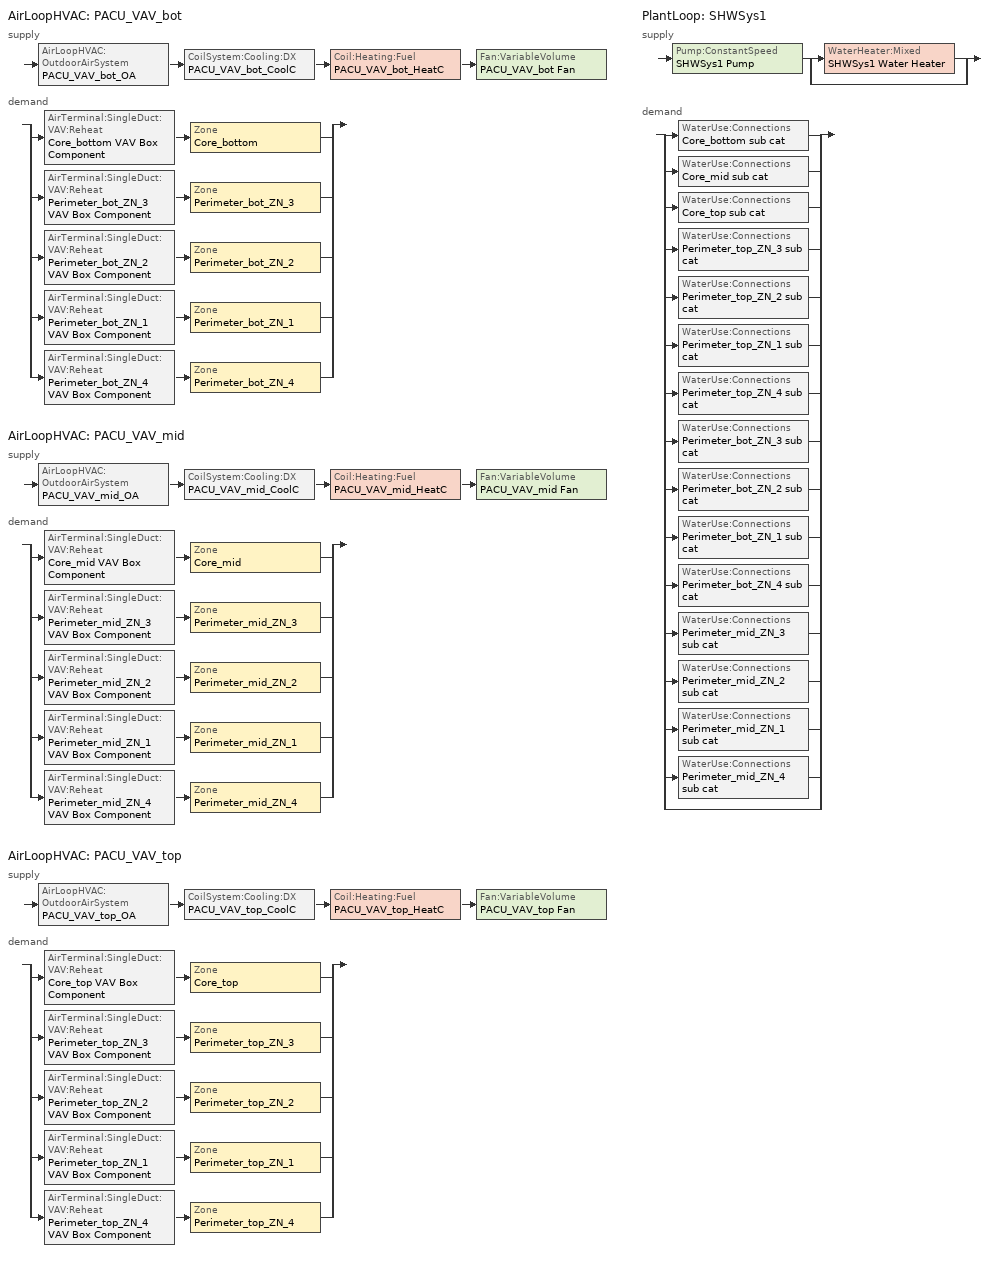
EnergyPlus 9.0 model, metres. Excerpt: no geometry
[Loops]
AirLoopHVAC 'PACU_VAV_bot'
 supply: AirLoopHVAC:OutdoorAirSystem 'PACU_VAV_bot_OA' > CoilSystem:Cooling:DX 'PACU_VAV_bot_CoolC' > Coil:Heating:Fuel 'PACU_VAV_bot_HeatC' > Fan:VariableVolume 'PACU_VAV_bot Fan'
 demand: split
  | AirTerminal:SingleDuct:VAV:Reheat 'Core_bottom VAV Box Component' > Zone 'Core_bottom'
  | AirTerminal:SingleDuct:VAV:Reheat 'Perimeter_bot_ZN_3 VAV Box Component' > Zone 'Perimeter_bot_ZN_3'
  | AirTerminal:SingleDuct:VAV:Reheat 'Perimeter_bot_ZN_2 VAV Box Component' > Zone 'Perimeter_bot_ZN_2'
  | AirTerminal:SingleDuct:VAV:Reheat 'Perimeter_bot_ZN_1 VAV Box Component' > Zone 'Perimeter_bot_ZN_1'
  | AirTerminal:SingleDuct:VAV:Reheat 'Perimeter_bot_ZN_4 VAV Box Component' > Zone 'Perimeter_bot_ZN_4'
AirLoopHVAC 'PACU_VAV_mid'
 supply: AirLoopHVAC:OutdoorAirSystem 'PACU_VAV_mid_OA' > CoilSystem:Cooling:DX 'PACU_VAV_mid_CoolC' > Coil:Heating:Fuel 'PACU_VAV_mid_HeatC' > Fan:VariableVolume 'PACU_VAV_mid Fan'
 demand: split
  | AirTerminal:SingleDuct:VAV:Reheat 'Core_mid VAV Box Component' > Zone 'Core_mid'
  | AirTerminal:SingleDuct:VAV:Reheat 'Perimeter_mid_ZN_3 VAV Box Component' > Zone 'Perimeter_mid_ZN_3'
  | AirTerminal:SingleDuct:VAV:Reheat 'Perimeter_mid_ZN_2 VAV Box Component' > Zone 'Perimeter_mid_ZN_2'
  | AirTerminal:SingleDuct:VAV:Reheat 'Perimeter_mid_ZN_1 VAV Box Component' > Zone 'Perimeter_mid_ZN_1'
  | AirTerminal:SingleDuct:VAV:Reheat 'Perimeter_mid_ZN_4 VAV Box Component' > Zone 'Perimeter_mid_ZN_4'
AirLoopHVAC 'PACU_VAV_top'
 supply: AirLoopHVAC:OutdoorAirSystem 'PACU_VAV_top_OA' > CoilSystem:Cooling:DX 'PACU_VAV_top_CoolC' > Coil:Heating:Fuel 'PACU_VAV_top_HeatC' > Fan:VariableVolume 'PACU_VAV_top Fan'
 demand: split
  | AirTerminal:SingleDuct:VAV:Reheat 'Core_top VAV Box Component' > Zone 'Core_top'
  | AirTerminal:SingleDuct:VAV:Reheat 'Perimeter_top_ZN_3 VAV Box Component' > Zone 'Perimeter_top_ZN_3'
  | AirTerminal:SingleDuct:VAV:Reheat 'Perimeter_top_ZN_2 VAV Box Component' > Zone 'Perimeter_top_ZN_2'
  | AirTerminal:SingleDuct:VAV:Reheat 'Perimeter_top_ZN_1 VAV Box Component' > Zone 'Perimeter_top_ZN_1'
  | AirTerminal:SingleDuct:VAV:Reheat 'Perimeter_top_ZN_4 VAV Box Component' > Zone 'Perimeter_top_ZN_4'
PlantLoop 'SHWSys1'
 supply: Pump:ConstantSpeed 'SHWSys1 Pump' > split
  | WaterHeater:Mixed 'SHWSys1 Water Heater'
  | bypass
 demand: split
  | WaterUse:Connections 'Core_bottom sub cat'
  | WaterUse:Connections 'Core_mid sub cat'
  | WaterUse:Connections 'Core_top sub cat'
  | WaterUse:Connections 'Perimeter_top_ZN_3 sub cat'
  | WaterUse:Connections 'Perimeter_top_ZN_2 sub cat'
  | WaterUse:Connections 'Perimeter_top_ZN_1 sub cat'
  | WaterUse:Connections 'Perimeter_top_ZN_4 sub cat'
  | WaterUse:Connections 'Perimeter_bot_ZN_3 sub cat'
  | WaterUse:Connections 'Perimeter_bot_ZN_2 sub cat'
  | WaterUse:Connections 'Perimeter_bot_ZN_1 sub cat'
  | WaterUse:Connections 'Perimeter_bot_ZN_4 sub cat'
  | WaterUse:Connections 'Perimeter_mid_ZN_3 sub cat'
  | WaterUse:Connections 'Perimeter_mid_ZN_2 sub cat'
  | WaterUse:Connections 'Perimeter_mid_ZN_1 sub cat'
  | WaterUse:Connections 'Perimeter_mid_ZN_4 sub cat'
  | bypass
[DesignSpecification:OutdoorAir] Outdoor Air Flow per Zone Floor Area=0.000431773
Name | Outdoor Air Method | Outdoor Air Flow per Zone | Outdoor Air Schedule | Outdoor Air Flow per Person
SZ DSOA Core_bottom; SZ DSOA Core_mid; SZ DSOA Core_top; SZ DSOA Perimeter_top_ZN_3; SZ DSOA Perimeter_top_ZN_2; SZ DSOA Perimeter_top_ZN_1; SZ DSOA Perimeter_top_ZN_4; SZ DSOA Perimeter_bot_ZN_3; SZ DSOA Perimeter_bot_ZN_2; SZ DSOA Perimeter_bot_ZN_1; SZ DSOA Perimeter_bot_ZN_4; SZ DSOA Perimeter_mid_ZN_3; SZ DSOA Perimeter_mid_ZN_1; SZ DSOA Perimeter_mid_ZN_4 | Flow/Area | 0
SZ DSOA Perimeter_mid_ZN_2 | Flow/Area | 0 | PERIMETER_MID_ZN_2_OA_Mult
CM DSOA Core_bottom; CM DSOA Perimeter_bot_ZN_1; CM DSOA Perimeter_bot_ZN_2; CM DSOA Perimeter_bot_ZN_3; CM DSOA Perimeter_bot_ZN_4; CM DSOA Core_top; CM DSOA Perimeter_top_ZN_1; CM DSOA Perimeter_top_ZN_2; CM DSOA Perimeter_top_ZN_3; CM DSOA Perimeter_top_ZN_4; CM DSOA Core_mid; CM DSOA Perimeter_mid_ZN_1; CM DSOA Perimeter_mid_ZN_3; CM DSOA Perimeter_mid_ZN_4 | Sum |  |  | 1e-08
CM DSOA Perimeter_mid_ZN_2 | Sum | 0 | PERIMETER_MID_ZN_2_OA_Mult | 1e-08
[DesignSpecification:ZoneAirDistribution] Zone Air Distribution Effectiveness in Cooling Mode=1; Zone Air Distribution Effectiveness in Heating Mode=1
Name | Minimum Zone Ventilation Efficiency
VAV_Zone_AirDistribution | 0.6
CM DSZAD Core_bottom; CM DSZAD Perimeter_bot_ZN_1; CM DSZAD Perimeter_bot_ZN_2; CM DSZAD Perimeter_bot_ZN_3; CM DSZAD Perimeter_bot_ZN_4; CM DSZAD Core_top; CM DSZAD Perimeter_top_ZN_1; CM DSZAD Perimeter_top_ZN_2; CM DSZAD Perimeter_top_ZN_3; CM DSZAD Perimeter_top_ZN_4; CM DSZAD Core_mid; CM DSZAD Perimeter_mid_ZN_1; CM DSZAD Perimeter_mid_ZN_2; CM DSZAD Perimeter_mid_ZN_3; CM DSZAD Perimeter_mid_ZN_4
[Sizing:Zone] Zone Cooling Design Supply Air Temperature Input Method=SupplyAirTemperature; Zone Cooling Design Supply Air Temperature=12.8; Zone Heating Design Supply Air Temperature Input Method=SupplyAirTemperature; Zone Heating Design Supply Air Temperature=40; Zone Cooling Design Supply Air Humidity Ratio=0.0085; Zone Heating Design Supply Air Humidity Ratio=0.008; Cooling Design Air Flow Method=DesignDay; Cooling Design Air Flow Rate=0; Cooling Minimum Air Flow=0; Cooling Minimum Air Flow Fraction=0; Heating Design Air Flow Method=DesignDay; Heating Design Air Flow Rate=0; Design Specification Zone Air Distribution Object=VAV_Zone_AirDistribution
Name | Design Specification Outdoor Air Object
Core_bottom | SZ DSOA Core_bottom
Core_mid | SZ DSOA Core_mid
Core_top | SZ DSOA Core_top
Perimeter_top_ZN_3 | SZ DSOA Perimeter_top_ZN_3
Perimeter_top_ZN_2 | SZ DSOA Perimeter_top_ZN_2
Perimeter_top_ZN_1 | SZ DSOA Perimeter_top_ZN_1
Perimeter_top_ZN_4 | SZ DSOA Perimeter_top_ZN_4
Perimeter_bot_ZN_3 | SZ DSOA Perimeter_bot_ZN_3
Perimeter_bot_ZN_2 | SZ DSOA Perimeter_bot_ZN_2
Perimeter_bot_ZN_1 | SZ DSOA Perimeter_bot_ZN_1
Perimeter_bot_ZN_4 | SZ DSOA Perimeter_bot_ZN_4
Perimeter_mid_ZN_3 | SZ DSOA Perimeter_mid_ZN_3
Perimeter_mid_ZN_2 | SZ DSOA Perimeter_mid_ZN_2
Perimeter_mid_ZN_1 | SZ DSOA Perimeter_mid_ZN_1
Perimeter_mid_ZN_4 | SZ DSOA Perimeter_mid_ZN_4
[Sizing:System] Type of Load to Size On=Sensible; Design Outdoor Air Flow Rate=0.9561; Central Heating Maximum System Air Flow Ratio=0.3; Preheat Design Temperature=7; Preheat Design Humidity Ratio=0.008; Precool Design Temperature=12.8; Precool Design Humidity Ratio=0.008; Central Cooling Design Supply Air Temperature=12.8; Central Heating Design Supply Air Temperature=12.8; Type of Zone Sum to Use=Coincident; 100 Outdoor Air in Cooling=No; 100 Outdoor Air in Heating=No; Central Cooling Design Supply Air Humidity Ratio=0.0085; Central Heating Design Supply Air Humidity Ratio=0.008; Cooling Supply Air Flow Rate Method=DesignDay; Cooling Supply Air Flow Rate=0; Heating Supply Air Flow Rate Method=DesignDay; Heating Supply Air Flow Rate=0; System Outdoor Air Method=ZoneSum
PACU_VAV_bot; PACU_VAV_mid; PACU_VAV_top
[Sizing:Plant]
SHWSys1: Loop Type=Heating; Design Loop Exit Temperature=60; Loop Design Temperature Difference=5
[ZoneControl:Thermostat] Control Type Schedule=Dual Zone Control Type Sched
Name | Zone or ZoneList | Control 1
Core_bottom Thermostat | Core_bottom | Core_bottom DualSPSched
Core_mid Thermostat | Core_mid | Core_mid DualSPSched
Core_top Thermostat | Core_top | Core_top DualSPSched
Perimeter_top_ZN_3 Thermostat | Perimeter_top_ZN_3 | Perimeter_top_ZN_3 DualSPSched
Perimeter_top_ZN_2 Thermostat | Perimeter_top_ZN_2 | Perimeter_top_ZN_2 DualSPSched
Perimeter_top_ZN_1 Thermostat | Perimeter_top_ZN_1 | Perimeter_top_ZN_1 DualSPSched
Perimeter_top_ZN_4 Thermostat | Perimeter_top_ZN_4 | Perimeter_top_ZN_4 DualSPSched
Perimeter_bot_ZN_3 Thermostat | Perimeter_bot_ZN_3 | Perimeter_bot_ZN_3 DualSPSched
Perimeter_bot_ZN_2 Thermostat | Perimeter_bot_ZN_2 | Perimeter_bot_ZN_2 DualSPSched
Perimeter_bot_ZN_1 Thermostat | Perimeter_bot_ZN_1 | Perimeter_bot_ZN_1 DualSPSched
Perimeter_bot_ZN_4 Thermostat | Perimeter_bot_ZN_4 | Perimeter_bot_ZN_4 DualSPSched
Perimeter_mid_ZN_3 Thermostat | Perimeter_mid_ZN_3 | Perimeter_mid_ZN_3 DualSPSched
Perimeter_mid_ZN_2 Thermostat | Perimeter_mid_ZN_2 | Perimeter_mid_ZN_2 DualSPSched
Perimeter_mid_ZN_1 Thermostat | Perimeter_mid_ZN_1 | Perimeter_mid_ZN_1 DualSPSched
Perimeter_mid_ZN_4 Thermostat | Perimeter_mid_ZN_4 | Perimeter_mid_ZN_4 DualSPSched
[ThermostatSetpoint:DualSetpoint]
Name | Heating Setpoint Temperature Schedule | Cooling Setpoint Temperature Schedule
Core_bottom DualSPSched; Core_mid DualSPSched; Core_top DualSPSched; Perimeter_top_ZN_3 DualSPSched; Perimeter_top_ZN_2 DualSPSched; Perimeter_top_ZN_1 DualSPSched; Perimeter_top_ZN_4 DualSPSched; Perimeter_bot_ZN_3 DualSPSched; Perimeter_bot_ZN_2 DualSPSched; Perimeter_bot_ZN_1 DualSPSched; Perimeter_bot_ZN_4 DualSPSched; Perimeter_mid_ZN_3 DualSPSched; Perimeter_mid_ZN_1 DualSPSched; Perimeter_mid_ZN_4 DualSPSched | HTGSETP_SCH_YES_OPTIMUM | CLGSETP_SCH_YES_OPTIMUM
Perimeter_mid_ZN_2 DualSPSched | HTGSETP_SCH_YES_OPTIMUM_w_SB | CLGSETP_SCH_YES_OPTIMUM_w_SB
[AirTerminal:SingleDuct:VAV:Reheat] Availability Schedule=ALWAYS_ON; Maximum Air Flow Rate=AUTOSIZE; Maximum Hot Water or Steam Flow Rate=AUTOSIZE; Minimum Hot Water or Steam Flow Rate=0; Convergence Tolerance=0.001; Damper Heating Action=Normal; Maximum Flow Fraction During Reheat=0.5; Maximum Reheat Air Temperature=40
Name | Zone Minimum Air Flow Input Method | Constant Minimum Air Flow Fraction | Reheat Coil | Minimum Air Flow Fraction Schedule
Core_bottom VAV Box Component | Constant | 0.165 | Core_bottom VAV Box Reheat Coil
Core_mid VAV Box Component | Constant | 0.285 | Core_mid VAV Box Reheat Coil
Core_top VAV Box Component | Constant | 0.27 | Core_top VAV Box Reheat Coil
Perimeter_top_ZN_3 VAV Box Component | Constant | 0.184 | Perimeter_top_ZN_3 VAV Box Reheat Coil
Perimeter_top_ZN_2 VAV Box Component | Constant | 0.127 | Perimeter_top_ZN_2 VAV Box Reheat Coil
Perimeter_top_ZN_1 VAV Box Component | Constant | 0.177 | Perimeter_top_ZN_1 VAV Box Reheat Coil
Perimeter_top_ZN_4 VAV Box Component | Constant | 0.113 | Perimeter_top_ZN_4 VAV Box Reheat Coil
Perimeter_bot_ZN_3 VAV Box Component | Constant | 0.212 | Perimeter_bot_ZN_3 VAV Box Reheat Coil
Perimeter_bot_ZN_2 VAV Box Component | Constant | 0.139 | Perimeter_bot_ZN_2 VAV Box Reheat Coil
Perimeter_bot_ZN_1 VAV Box Component | Constant | 0.201 | Perimeter_bot_ZN_1 VAV Box Reheat Coil
Perimeter_bot_ZN_4 VAV Box Component | Constant | 0.132 | Perimeter_bot_ZN_4 VAV Box Reheat Coil
Perimeter_mid_ZN_3 VAV Box Component | Constant | 0.211 | Perimeter_mid_ZN_3 VAV Box Reheat Coil
Perimeter_mid_ZN_2 VAV Box Component | Scheduled |  | Perimeter_mid_ZN_2 VAV Box Reheat Coil | PERIMETER_MID_ZN_2_MDP_Sch
Perimeter_mid_ZN_1 VAV Box Component | Constant | 0.199 | Perimeter_mid_ZN_1 VAV Box Reheat Coil
Perimeter_mid_ZN_4 VAV Box Component | Constant | 0.122 | Perimeter_mid_ZN_4 VAV Box Reheat Coil
[Zone equipment]
Core_bottom: Core_bottom VAV Box Component
Core_mid: Core_mid VAV Box Component
Core_top: Core_top VAV Box Component
Perimeter_top_ZN_3: Perimeter_top_ZN_3 VAV Box Component
Perimeter_top_ZN_2: Perimeter_top_ZN_2 VAV Box Component
Perimeter_top_ZN_1: Perimeter_top_ZN_1 VAV Box Component
Perimeter_top_ZN_4: Perimeter_top_ZN_4 VAV Box Component
Perimeter_bot_ZN_3: Perimeter_bot_ZN_3 VAV Box Component
Perimeter_bot_ZN_2: Perimeter_bot_ZN_2 VAV Box Component
Perimeter_bot_ZN_1: Perimeter_bot_ZN_1 VAV Box Component
Perimeter_bot_ZN_4: Perimeter_bot_ZN_4 VAV Box Component
Perimeter_mid_ZN_3: Perimeter_mid_ZN_3 VAV Box Component
Perimeter_mid_ZN_2: Perimeter_mid_ZN_2 VAV Box Component
Perimeter_mid_ZN_1: Perimeter_mid_ZN_1 VAV Box Component
Perimeter_mid_ZN_4: Perimeter_mid_ZN_4 VAV Box Component
[Fan:VariableVolume] Availability Schedule=HVACOperationSchd; Pressure Rise=1314.72; Maximum Flow Rate=AUTOSIZE; Fan Power Minimum Flow Rate Input Method=Fraction; Fan Power Minimum Flow Fraction=0.25; Motor In Airstream Fraction=1; Fan Power Coefficient 1=0.0408; Fan Power Coefficient 2=0.088; Fan Power Coefficient 3=-0.0729; Fan Power Coefficient 4=0.9437; Fan Power Coefficient 5=0
Name | Fan Total Efficiency | Motor Efficiency
PACU_VAV_bot Fan | 0.6045 | 0.93
PACU_VAV_mid Fan; PACU_VAV_top Fan | 0.6006 | 0.924
[Coil:Cooling:DX:TwoSpeed] Availability Schedule=ALWAYS_ON; High Speed Gross Rated Total Cooling Capacity=AUTOSIZE; High Speed Rated Sensible Heat Ratio=AUTOSIZE; High Speed Gross Rated Cooling COP=3.39929; High Speed Rated Air Flow Rate=AUTOSIZE; Total Cooling Capacity Function of Temperature Curve=FURNACE_PACU_VAV_CoolCCarrier48TM014_12tons_CapFT; Total Cooling Capacity Function of Flow Fraction Curve=FURNACE_PACU_VAV_CoolCCarrier48TM014_12tons_FFF; Energy Input Ratio Function of Temperature Curve=FURNACE_PACU_VAV_CoolCCarrier48TM014_12tons_EIRFT; Energy Input Ratio Function of Flow Fraction Curve=FURNACE_PACU_VAV_CoolCCarrier48TM014_12tons_EIRFFF; Part Load Fraction Correlation Curve=FURNACE_PACU_VAV_CoolCIEA_HVAC_BESTEST_9ton-PLR; Low Speed Gross Rated Total Cooling Capacity=AUTOSIZE; Low Speed Gross Rated Sensible Heat Ratio=AUTOSIZE; Low Speed Gross Rated Cooling COP=3.39929; Low Speed Rated Air Flow Rate=AUTOSIZE; Low Speed Total Cooling Capacity Function of Temperature Curve=FURNACE_PACU_VAV_CoolCCarrier48TM014_12tons_CapFT; Low Speed Energy Input Ratio Function of Temperature Curve=FURNACE_PACU_VAV_CoolCCarrier48TM014_12tons_EIRFT
PACU_VAV_bot_CoolC DXCoil; PACU_VAV_mid_CoolC DXCoil; PACU_VAV_top_CoolC DXCoil
[Coil:Heating:Electric] Availability Schedule=ALWAYS_ON; Efficiency=1; Nominal Capacity=AUTOSIZE
Core_bottom VAV Box Reheat Coil; Core_mid VAV Box Reheat Coil; Core_top VAV Box Reheat Coil; Perimeter_top_ZN_3 VAV Box Reheat Coil; Perimeter_top_ZN_2 VAV Box Reheat Coil; Perimeter_top_ZN_1 VAV Box Reheat Coil; Perimeter_top_ZN_4 VAV Box Reheat Coil; Perimeter_bot_ZN_3 VAV Box Reheat Coil; Perimeter_bot_ZN_2 VAV Box Reheat Coil; Perimeter_bot_ZN_1 VAV Box Reheat Coil; Perimeter_bot_ZN_4 VAV Box Reheat Coil; Perimeter_mid_ZN_3 VAV Box Reheat Coil; Perimeter_mid_ZN_2 VAV Box Reheat Coil; Perimeter_mid_ZN_1 VAV Box Reheat Coil; Perimeter_mid_ZN_4 VAV Box Reheat Coil
[Coil:Heating:Fuel] Availability Schedule=ALWAYS_ON; Fuel Type=NaturalGas; Burner Efficiency=0.81; Nominal Capacity=AUTOSIZE
PACU_VAV_bot_HeatC; PACU_VAV_mid_HeatC; PACU_VAV_top_HeatC
[CoilSystem:Cooling:DX] Availability Schedule=ALWAYS_ON
Name | Cooling Coil
PACU_VAV_bot_CoolC | PACU_VAV_bot_CoolC DXCoil
PACU_VAV_mid_CoolC | PACU_VAV_mid_CoolC DXCoil
PACU_VAV_top_CoolC | PACU_VAV_top_CoolC DXCoil
[Controller:OutdoorAir] Minimum Outdoor Air Flow Rate=0; Maximum Outdoor Air Flow Rate=AUTOSIZE; Economizer Control Type=DifferentialDryBulb; Economizer Control Action Type=ModulateFlow; Lockout Type=LockoutWithHeating; Minimum Limit Type=FixedMinimum; Minimum Outdoor Air Schedule=MinOA_MotorizedDamper_Sched
Name | Maximum Fraction of Outdoor Air Schedule | Mechanical Ventilation Controller
PACU_VAV_bot_OA_Controller | VAV_BOT Max OA Fraction | PACU_VAV_BOT_DCV
PACU_VAV_mid_OA_Controller | VAV_MID Max OA Fraction | PACU_VAV_MID_DCV
PACU_VAV_top_OA_Controller | VAV_TOP Max OA Fraction | PACU_VAV_TOP_DCV
[Controller:MechanicalVentilation] Availability Schedule=MinOA_Sched; Demand Controlled Ventilation=Yes; System Outdoor Air Method=VentilationRateProcedure
Name | Zone 1 | Design Specification Outdoor Air Object Name 1 | Design Specification Zone Air Distribution Object Name 1 | Zone 2 | Design Specification Outdoor Air Object Name 2 | Design Specification Zone Air Distribution Object Name 2 | Zone 3 | Design Specification Outdoor Air Object Name 3 | Design Specification Zone Air Distribution Object Name 3 | Zone 4 | Design Specification Outdoor Air Object Name 4 | Design Specification Zone Air Distribution Object Name 4 | Zone 5 | Design Specification Outdoor Air Object Name 5 | Design Specification Zone Air Distribution Object Name 5
PACU_VAV_BOT_DCV | Core_bottom | CM DSOA Core_bottom | CM DSZAD Core_bottom | Perimeter_bot_ZN_1 | CM DSOA Perimeter_bot_ZN_1 | CM DSZAD Perimeter_bot_ZN_1 | Perimeter_bot_ZN_2 | CM DSOA Perimeter_bot_ZN_2 | CM DSZAD Perimeter_bot_ZN_2 | Perimeter_bot_ZN_3 | CM DSOA Perimeter_bot_ZN_3 | CM DSZAD Perimeter_bot_ZN_3 | Perimeter_bot_ZN_4 | CM DSOA Perimeter_bot_ZN_4 | CM DSZAD Perimeter_bot_ZN_4
PACU_VAV_TOP_DCV | Core_top | CM DSOA Core_top | CM DSZAD Core_top | Perimeter_top_ZN_1 | CM DSOA Perimeter_top_ZN_1 | CM DSZAD Perimeter_top_ZN_1 | Perimeter_top_ZN_2 | CM DSOA Perimeter_top_ZN_2 | CM DSZAD Perimeter_top_ZN_2 | Perimeter_top_ZN_3 | CM DSOA Perimeter_top_ZN_3 | CM DSZAD Perimeter_top_ZN_3 | Perimeter_top_ZN_4 | CM DSOA Perimeter_top_ZN_4 | CM DSZAD Perimeter_top_ZN_4
PACU_VAV_MID_DCV | Core_mid | CM DSOA Core_mid | CM DSZAD Core_mid | Perimeter_mid_ZN_1 | CM DSOA Perimeter_mid_ZN_1 | CM DSZAD Perimeter_mid_ZN_1 | Perimeter_mid_ZN_2 | CM DSOA Perimeter_mid_ZN_2 | CM DSZAD Perimeter_mid_ZN_2 | Perimeter_mid_ZN_3 | CM DSOA Perimeter_mid_ZN_3 | CM DSZAD Perimeter_mid_ZN_3 | Perimeter_mid_ZN_4 | CM DSOA Perimeter_mid_ZN_4 | CM DSZAD Perimeter_mid_ZN_4
[AirLoopHVAC] Design Supply Air Flow Rate=AUTOSIZE
PACU_VAV_bot; PACU_VAV_mid; PACU_VAV_top
[Pump:ConstantSpeed]
SHWSys1 Pump: Design Flow Rate=autosize; Design Pump Head=29891; Design Power Consumption=AUTOSIZE; Motor Efficiency=0.3; Fraction of Motor Inefficiencies to Fluid Stream=0; Pump Control Type=Intermittent
[WaterHeater:Mixed]
SHWSys1 Water Heater: Tank Volume=0.378541; Setpoint Temperature Schedule=SHWSys1 Water Heater Setpoint Temperature Schedule; Deadband Temperature Difference=2; Maximum Temperature Limit=82.2222; Heater Control Type=Cycle; Heater Maximum Capacity=29307.11; Heater Fuel Type=NATURALGAS; Heater Thermal Efficiency=0.80804; Off Cycle Parasitic Fuel Consumption Rate=1886.44; Off Cycle Parasitic Fuel Type=NATURALGAS; Off Cycle Parasitic Heat Fraction to Tank=0.8; On Cycle Parasitic Fuel Consumption Rate=1886.44; On Cycle Parasitic Fuel Type=NATURALGAS; Ambient Temperature Indicator=zone; Ambient Temperature Zone=CORE_BOTTOM; Off Cycle Loss Coefficient to Ambient Temperature=7.56156; On Cycle Loss Coefficient to Ambient Temperature=7.56156; Use Side Effectiveness=1; Source Side Effectiveness=1; Use Side Design Flow Rate=AUTOSIZE; Source Side Design Flow Rate=AUTOSIZE; Indirect Water Heating Recovery Time=1.5
[PlantLoop]
SHWSys1: Fluid Type=WATER; Plant Equipment Operation Scheme=SHWSys1 Loop Operation Scheme List; Maximum Loop Temperature=60; Minimum Loop Temperature=10; Maximum Loop Flow Rate=AUTOSIZE; Minimum Loop Flow Rate=0; Plant Loop Volume=AUTOSIZE; Load Distribution Scheme=Optimal
[PlantEquipmentList]
SHWSys1 Equipment List: SHWSys1 Water Heater
[PlantEquipmentOperation:HeatingLoad]
SHWSys1 Operation Scheme: Load Range 1 Lower Limit=0; Load Range 1 Upper Limit=1000000000000000; Range 1 Equipment List=SHWSys1 Equipment List
[PlantEquipmentOperationSchemes]
SHWSys1 Loop Operation Scheme List: Control Scheme 1=SHWSys1 Operation Scheme; Control Scheme 1 Schedule=PlantOnSched
[EnergyManagementSystem:Sensor]
Name | OutputVariable or OutputMeter Index Key | OutputVariable or OutputMeter
Core_bottom_LSr | Core_bottom | Zone Lights Electric Power
Core_bottom_Occ_Sensor | Core_bottom | People Occupant Count
Core_mid_LSr | Core_mid | Zone Lights Electric Power
Core_mid_Occ_Sensor | Core_mid | People Occupant Count
Core_top_LSr | Core_top | Zone Lights Electric Power
Core_top_Occ_Sensor | Core_top | People Occupant Count
Perimeter_top_ZN_3_LSr | Perimeter_top_ZN_3 | Zone Lights Electric Power
Perimeter_top_ZN_3_Occ_Sensor | Perimeter_top_ZN_3 | People Occupant Count
Perimeter_top_ZN_2_LSr | Perimeter_top_ZN_2 | Zone Lights Electric Power
Perimeter_top_ZN_2_Occ_Sensor | Perimeter_top_ZN_2 | People Occupant Count
Perimeter_top_ZN_1_LSr | Perimeter_top_ZN_1 | Zone Lights Electric Power
Perimeter_top_ZN_1_Occ_Sensor | Perimeter_top_ZN_1 | People Occupant Count
Perimeter_top_ZN_4_LSr | Perimeter_top_ZN_4 | Zone Lights Electric Power
Perimeter_top_ZN_4_Occ_Sensor | Perimeter_top_ZN_4 | People Occupant Count
Perimeter_bot_ZN_3_LSr | Perimeter_bot_ZN_3 | Zone Lights Electric Power
Perimeter_bot_ZN_3_Occ_Sensor | Perimeter_bot_ZN_3 | People Occupant Count
Perimeter_bot_ZN_2_LSr | Perimeter_bot_ZN_2 | Zone Lights Electric Power
Perimeter_bot_ZN_2_Occ_Sensor | Perimeter_bot_ZN_2 | People Occupant Count
Perimeter_bot_ZN_1_LSr | Perimeter_bot_ZN_1 | Zone Lights Electric Power
Perimeter_bot_ZN_1_Occ_Sensor | Perimeter_bot_ZN_1 | People Occupant Count
Perimeter_bot_ZN_4_LSr | Perimeter_bot_ZN_4 | Zone Lights Electric Power
Perimeter_bot_ZN_4_Occ_Sensor | Perimeter_bot_ZN_4 | People Occupant Count
Perimeter_mid_ZN_3_LSr | Perimeter_mid_ZN_3 | Zone Lights Electric Power
Perimeter_mid_ZN_3_Occ_Sensor | Perimeter_mid_ZN_3 | People Occupant Count
Perimeter_mid_ZN_2_LSr | Perimeter_mid_ZN_2 | Zone Lights Electric Power
Perimeter_mid_ZN_2_Occ_Sensor | Perimeter_mid_ZN_2 | People Occupant Count
Perimeter_mid_ZN_1_LSr | Perimeter_mid_ZN_1 | Zone Lights Electric Power
Perimeter_mid_ZN_1_Occ_Sensor | Perimeter_mid_ZN_1 | People Occupant Count
Perimeter_mid_ZN_4_LSr | Perimeter_mid_ZN_4 | Zone Lights Electric Power
Perimeter_mid_ZN_4_Occ_Sensor | Perimeter_mid_ZN_4 | People Occupant Count
VAV_bot_OA_VRP | PACU_VAV_bot | Air System Outdoor Air Mechanical Ventilation Requested Mass Flow Rate
VAV_bot_OA | PACU_VAV_bot | Air System Outdoor Air Mass Flow Rate
VAV_bot_SUPPLY_FLOW | PACU_VAV_bot_OA-PACU_VAV_bot_CoolCNode | System Node Standard Density Volume Flow Rate
VAV_mid_OA_VRP | PACU_VAV_mid | Air System Outdoor Air Mechanical Ventilation Requested Mass Flow Rate
VAV_mid_OA | PACU_VAV_mid | Air System Outdoor Air Mass Flow Rate
VAV_mid_SUPPLY_FLOW | PACU_VAV_mid_OA-PACU_VAV_mid_CoolCNode | System Node Standard Density Volume Flow Rate
VAV_top_OA_VRP | PACU_VAV_top | Air System Outdoor Air Mechanical Ventilation Requested Mass Flow Rate
VAV_top_OA | PACU_VAV_top | Air System Outdoor Air Mass Flow Rate
VAV_top_SUPPLY_FLOW | PACU_VAV_top_OA-PACU_VAV_top_CoolCNode | System Node Standard Density Volume Flow Rate
[EnergyManagementSystem:InternalVariable] Internal Data Type=Zone Floor Area
Name | Internal Data Index Key
Core_bottom_Area | Core_bottom
Core_mid_Area | Core_mid
Core_top_Area | Core_top
Perimeter_top_ZN_3_Area | Perimeter_top_ZN_3
Perimeter_top_ZN_2_Area | Perimeter_top_ZN_2
Perimeter_top_ZN_1_Area | Perimeter_top_ZN_1
Perimeter_top_ZN_4_Area | Perimeter_top_ZN_4
Perimeter_bot_ZN_3_Area | Perimeter_bot_ZN_3
Perimeter_bot_ZN_2_Area | Perimeter_bot_ZN_2
Perimeter_bot_ZN_1_Area | Perimeter_bot_ZN_1
Perimeter_bot_ZN_4_Area | Perimeter_bot_ZN_4
Perimeter_mid_ZN_3_Area | Perimeter_mid_ZN_3
Perimeter_mid_ZN_2_Area | Perimeter_mid_ZN_2
Perimeter_mid_ZN_1_Area | Perimeter_mid_ZN_1
Perimeter_mid_ZN_4_Area | Perimeter_mid_ZN_4
[SetpointManager:Scheduled]
SHWSys1 Loop Setpoint Manager: Control Variable=Temperature; Schedule=SHWSys1-Loop-Temp-Schedule; Setpoint Node or NodeList=SHWSys1 Supply Outlet Node
[SetpointManager:OutdoorAirReset] Control Variable=Temperature; Setpoint at Outdoor Low Temperature=15.6; Outdoor Low Temperature=10; Setpoint at Outdoor High Temperature=12.8; Outdoor High Temperature=21.1
Name | Setpoint Node or NodeList
PACU_VAV_bot Supply Air Temperature Manager | PACU_VAV_bot Supply Equipment Outlet Node
PACU_VAV_mid Supply Air Temperature Manager | PACU_VAV_mid Supply Equipment Outlet Node
PACU_VAV_top Supply Air Temperature Manager | PACU_VAV_top Supply Equipment Outlet Node
[SetpointManager:MixedAir] Control Variable=Temperature
Name | Setpoint Node or NodeList
PACU_VAV_bot_CoolC SAT Manager | PACU_VAV_bot_CoolC-PACU_VAV_bot_HeatCNode
PACU_VAV_bot_HeatC MixedAir Manager | PACU_VAV_bot_HeatC-PACU_VAV_bot FanNode
PACU_VAV_bot_OAMixed Air Temp Manager | PACU_VAV_bot_OA-PACU_VAV_bot_CoolCNode
PACU_VAV_mid_CoolC SAT Manager | PACU_VAV_mid_CoolC-PACU_VAV_mid_HeatCNode
PACU_VAV_mid_HeatC MixedAir Manager | PACU_VAV_mid_HeatC-PACU_VAV_mid FanNode
PACU_VAV_mid_OAMixed Air Temp Manager | PACU_VAV_mid_OA-PACU_VAV_mid_CoolCNode
PACU_VAV_top_CoolC SAT Manager | PACU_VAV_top_CoolC-PACU_VAV_top_HeatCNode
PACU_VAV_top_HeatC MixedAir Manager | PACU_VAV_top_HeatC-PACU_VAV_top FanNode
PACU_VAV_top_OAMixed Air Temp Manager | PACU_VAV_top_OA-PACU_VAV_top_CoolCNode
[WaterUse:Equipment] EndUse Subcategory=WaterUse; Peak Flow Rate=3.57511e-06; Flow Rate Fraction Schedule=BLDG_SWH_SCH
Name | Target Temperature Schedule | Hot Water Supply Temperature Schedule | Zone | Sensible Fraction Schedule | Latent Fraction Schedule
Core_bottom sub cat | Core_bottom sub cat Temp Sched | Core_bottom sub catHot Supply Temp Sched | Core_bottom | Core_bottom sub cat Sensible fract sched | Core_bottom sub cat Latent fract sched
Core_mid sub cat | Core_mid sub cat Temp Sched | Core_mid sub catHot Supply Temp Sched | Core_mid | Core_mid sub cat Sensible fract sched | Core_mid sub cat Latent fract sched
Core_top sub cat | Core_top sub cat Temp Sched | Core_top sub catHot Supply Temp Sched | Core_top | Core_top sub cat Sensible fract sched | Core_top sub cat Latent fract sched
Perimeter_top_ZN_3 sub cat | Perimeter_top_ZN_3 sub cat Temp Sched | Perimeter_top_ZN_3 sub catHot Supply Temp Sched | Perimeter_top_ZN_3 | Perimeter_top_ZN_3 sub cat Sensible fract sched | Perimeter_top_ZN_3 sub cat Latent fract sched
Perimeter_top_ZN_2 sub cat | Perimeter_top_ZN_2 sub cat Temp Sched | Perimeter_top_ZN_2 sub catHot Supply Temp Sched | Perimeter_top_ZN_2 | Perimeter_top_ZN_2 sub cat Sensible fract sched | Perimeter_top_ZN_2 sub cat Latent fract sched
Perimeter_top_ZN_1 sub cat | Perimeter_top_ZN_1 sub cat Temp Sched | Perimeter_top_ZN_1 sub catHot Supply Temp Sched | Perimeter_top_ZN_1 | Perimeter_top_ZN_1 sub cat Sensible fract sched | Perimeter_top_ZN_1 sub cat Latent fract sched
Perimeter_top_ZN_4 sub cat | Perimeter_top_ZN_4 sub cat Temp Sched | Perimeter_top_ZN_4 sub catHot Supply Temp Sched | Perimeter_top_ZN_4 | Perimeter_top_ZN_4 sub cat Sensible fract sched | Perimeter_top_ZN_4 sub cat Latent fract sched
Perimeter_bot_ZN_3 sub cat | Perimeter_bot_ZN_3 sub cat Temp Sched | Perimeter_bot_ZN_3 sub catHot Supply Temp Sched | Perimeter_bot_ZN_3 | Perimeter_bot_ZN_3 sub cat Sensible fract sched | Perimeter_bot_ZN_3 sub cat Latent fract sched
Perimeter_bot_ZN_2 sub cat | Perimeter_bot_ZN_2 sub cat Temp Sched | Perimeter_bot_ZN_2 sub catHot Supply Temp Sched | Perimeter_bot_ZN_2 | Perimeter_bot_ZN_2 sub cat Sensible fract sched | Perimeter_bot_ZN_2 sub cat Latent fract sched
Perimeter_bot_ZN_1 sub cat | Perimeter_bot_ZN_1 sub cat Temp Sched | Perimeter_bot_ZN_1 sub catHot Supply Temp Sched | Perimeter_bot_ZN_1 | Perimeter_bot_ZN_1 sub cat Sensible fract sched | Perimeter_bot_ZN_1 sub cat Latent fract sched
Perimeter_bot_ZN_4 sub cat | Perimeter_bot_ZN_4 sub cat Temp Sched | Perimeter_bot_ZN_4 sub catHot Supply Temp Sched | Perimeter_bot_ZN_4 | Perimeter_bot_ZN_4 sub cat Sensible fract sched | Perimeter_bot_ZN_4 sub cat Latent fract sched
Perimeter_mid_ZN_3 sub cat | Perimeter_mid_ZN_3 sub cat Temp Sched | Perimeter_mid_ZN_3 sub catHot Supply Temp Sched | Perimeter_mid_ZN_3 | Perimeter_mid_ZN_3 sub cat Sensible fract sched | Perimeter_mid_ZN_3 sub cat Latent fract sched
Perimeter_mid_ZN_2 sub cat | Perimeter_mid_ZN_2 sub cat Temp Sched | Perimeter_mid_ZN_2 sub catHot Supply Temp Sched | Perimeter_mid_ZN_2 | Perimeter_mid_ZN_2 sub cat Sensible fract sched | Perimeter_mid_ZN_2 sub cat Latent fract sched
Perimeter_mid_ZN_1 sub cat | Perimeter_mid_ZN_1 sub cat Temp Sched | Perimeter_mid_ZN_1 sub catHot Supply Temp Sched | Perimeter_mid_ZN_1 | Perimeter_mid_ZN_1 sub cat Sensible fract sched | Perimeter_mid_ZN_1 sub cat Latent fract sched
Perimeter_mid_ZN_4 sub cat | Perimeter_mid_ZN_4 sub cat Temp Sched | Perimeter_mid_ZN_4 sub catHot Supply Temp Sched | Perimeter_mid_ZN_4 | Perimeter_mid_ZN_4 sub cat Sensible fract sched | Perimeter_mid_ZN_4 sub cat Latent fract sched
[WaterUse:Connections]
Name | Water Use Equipment 1
Core_bottom sub cat | Core_bottom sub cat
Core_mid sub cat | Core_mid sub cat
Core_top sub cat | Core_top sub cat
Perimeter_top_ZN_3 sub cat | Perimeter_top_ZN_3 sub cat
Perimeter_top_ZN_2 sub cat | Perimeter_top_ZN_2 sub cat
Perimeter_top_ZN_1 sub cat | Perimeter_top_ZN_1 sub cat
Perimeter_top_ZN_4 sub cat | Perimeter_top_ZN_4 sub cat
Perimeter_bot_ZN_3 sub cat | Perimeter_bot_ZN_3 sub cat
Perimeter_bot_ZN_2 sub cat | Perimeter_bot_ZN_2 sub cat
Perimeter_bot_ZN_1 sub cat | Perimeter_bot_ZN_1 sub cat
Perimeter_bot_ZN_4 sub cat | Perimeter_bot_ZN_4 sub cat
Perimeter_mid_ZN_3 sub cat | Perimeter_mid_ZN_3 sub cat
Perimeter_mid_ZN_2 sub cat | Perimeter_mid_ZN_2 sub cat
Perimeter_mid_ZN_1 sub cat | Perimeter_mid_ZN_1 sub cat
Perimeter_mid_ZN_4 sub cat | Perimeter_mid_ZN_4 sub cat
[Schedule:Compact]
ALWAYS_ON; PlantOnSched; MinOA_Sched: Through: 12/31, For: AllDays, Until: 24:00, 1
HVACOperationSchd: Through: 12/31, For: Weekdays SummerDesignDay, Until: 06:00, 0, Until: 22:00, 1, Until: 24:00, 0, For: Saturday WinterDesignDay, Until: 06:00, 0, Until: 18:00, 1, Until: 24:00, 0, For:Sunday Holidays AllOtherDays, Until: 24:00, 0
BLDG_SWH_SCH: Through: 12/31, For: Weekdays SummerDesignDay, Until: 05:00, 0, Until: 06:00, 0, Until: 07:00, 0.07, Until: 08:00, 0.19, Until: 09:00, 0.35, Until: 10:00, 0.38, Until: 11:00, 0.39, Until: 12:00, 0.47, Until: 13:00, 0.57, Until: 14:00, 0.54, Until: 15:00, 0.34, Until: 16:00, 0.33, Until: 17:00, 0.44, Until: 18:00, 0.26, Until: 19:00, 0.21, Until: 20:00, 0.15, Until: 21:00, 0.17, Until: 22:00, 0.08, Until: 24:00, 0.05, For: Saturday WinterDesignDay, Until: 05:00, 0, Until: 06:00, 0, Until: 07:00, 0.07, Until: 08:00, 0.11, Until: 09:00, 0.15, Until: 10:00, 0.21, Until: 11:00, 0.19, Until: 12:00, 0.23, Until: 13:00, 0.2, Until: 14:00, 0.19, Until: 15:00, 0.15, Until: 16:00, 0.13, Until: 17:00, 0.14, Until: 19:00, 0.07, Until: 22:00, 0, Until: 24:00, 0, For:Sunday Holidays AllOtherDays, Until: 05:00, 0, Until: 06:00, 0, Until: 11:00, 0.04, Until: 13:00, 0.06, Until: 14:00, 0.09, Until: 15:00, 0.06, Until: 18:00, 0.04, Until: 22:00, 0, Until: 24:00, 0
HTGSETP_SCH_YES_OPTIMUM: Through: 12/31, For: WinterDesignDay, Until: 05:00, 15.6, Until: 06:00, 17.6, Until: 07:00, 19.6, Until: 22:00, 21, Until: 24:00, 15.6, For: Weekdays, Until: 01:00, 16.2385, Until: 02:00, 14.0075, Until: 03:00, 15.3954, Until: 04:00, 14.9418, Until: 05:00, 16.7768, Until: 06:00, 18.5214, Until: 07:00, 17.6869, Until: 08:00, 18.776, Until: 09:00, 20.8167, Until: 10:00, 18.3858, Until: 11:00, 19.6245, Until: 12:00, 19.1508, Until: 13:00, 17.2353, Until: 14:00, 20.2183, Until: 15:00, 21.3007, Until: 16:00, 19.1831, Until: 17:00, 19.4185, Until: 18:00, 21.5859, Until: 19:00, 21.4172, Until: 20:00, 19.2869, Until: 21:00, 18.7864, Until: 22:00, 19.5389, Until: 23:00, 15.0514, Until: 24:00, 14.1273, For SummerDesignDay, Until: 24:00, 15.6, For: Saturday, Until: 05:00, 15.6, Until: 06:00, 17.8, Until: 07:00, 20, Until: 17:00, 21, Until: 24:00, 15.6, For:Sunday Holidays AllOtherDays, Until: 24:00, 15.6
HTGSETP_SCH_YES_OPTIMUM_w_SB: Through: 12/31, For: Weekdays, Until: 01:00, 15.6, Until: 02:00, 15.6, Until: 03:00, 15.6, Until: 04:00, 15.6, Until: 05:00, 15.6, Until: 06:00, 17.8, Until: 07:00, 20, Until: 08:00, 21, Until: 09:00, 21, Until: 10:00, 21, Until: 11:00, 20.4444, Until: 12:00, 21, Until: 13:00, 20.4444, Until: 14:00, 21, Until: 15:00, 20.4444, Until: 16:00, 21, Until: 17:00, 21, Until: 18:00, 21, Until: 19:00, 21, Until: 20:00, 21, Until: 21:00, 21, Until: 22:00, 21, Until: 23:00, 15.6, Until: 24:00, 15.6, For: Saturday, Until: 01:00, 15.6, Until: 02:00, 15.6, Until: 03:00, 15.6, Until: 04:00, 15.6, Until: 05:00, 15.6, Until: 06:00, 17.6, Until: 07:00, 20, Until: 08:00, 21, Until: 09:00, 21, Until: 10:00, 21, Until: 11:00, 20.4444, Until: 12:00, 21, Until: 13:00, 20.4444, Until: 14:00, 21, Until: 15:00, 20.4444, Until: 16:00, 21, Until: 17:00, 21, Until: 18:00, 15.6, Until: 19:00, 15.6, Until: 20:00, 15.6, Until: 21:00, 15.6, Until: 22:00, 15.6, Until: 23:00, 15.6, Until: 24:00, 15.6, For: WinterDesignDay, Until: 05:00, 15.6, Until: 06:00, 17.6, Until: 07:00, 19.6, Until: 22:00, 21, Until: 24:00, 15.6, For SummerDesignDay, Until: 24:00, 15.6, For:Sunday Holidays AllOtherDays, Until: 24:00, 15.6
CLGSETP_SCH_YES_OPTIMUM: Through: 12/31, For: SummerDesignDay, Until: 05:00, 26.7, Until: 06:00, 25.7, Until: 07:00, 25, Until: 22:00, 24, Until: 24:00, 26.7, For: Weekdays, Until: 01:00, 27.6563, Until: 02:00, 28.7923, Until: 03:00, 27.0114, Until: 04:00, 27.8344, Until: 05:00, 29.1746, Until: 06:00, 24.8455, Until: 07:00, 26.3053, Until: 08:00, 26.7245, Until: 09:00, 22.2402, Until: 10:00, 23.2147, Until: 11:00, 24.1122, Until: 12:00, 25.7224, Until: 13:00, 23.9193, Until: 14:00, 26.7458, Until: 15:00, 24.1425, Until: 16:00, 24.8285, Until: 17:00, 24.066, Until: 18:00, 23.3967, Until: 19:00, 24.3131, Until: 20:00, 23.2439, Until: 21:00, 25.7672, Until: 22:00, 26.6773, Until: 23:00, 29.963, Until: 24:00, 28.3426, For: Saturday, Until: 05:00, 26.7, Until: 06:00, 25.7, Until: 07:00, 25, Until: 17:00, 24, Until: 24:00, 26.7, For WinterDesignDay, Until: 24:00, 26.7, For:Sunday Holidays AllOtherDays, Until: 24:00, 26.7
CLGSETP_SCH_YES_OPTIMUM_w_SB: Through: 12/31, For: Weekdays, Until: 01:00, 26.7, Until: 02:00, 26.7, Until: 03:00, 26.7, Until: 04:00, 26.7, Until: 05:00, 26.7, Until: 06:00, 25.6, Until: 07:00, 25, Until: 08:00, 24, Until: 09:00, 24, Until: 10:00, 24, Until: 11:00, 24.5556, Until: 12:00, 24, Until: 13:00, 24.5556, Until: 14:00, 24, Until: 15:00, 24.5556, Until: 16:00, 24, Until: 17:00, 24, Until: 18:00, 24, Until: 19:00, 24, Until: 20:00, 24, Until: 21:00, 24, Until: 22:00, 24, Until: 23:00, 26.7, Until: 24:00, 26.7, For: Saturday, Until: 01:00, 26.7, Until: 02:00, 26.7, Until: 03:00, 26.7, Until: 04:00, 26.7, Until: 05:00, 26.7, Until: 06:00, 25.7, Until: 07:00, 25, Until: 08:00, 24, Until: 09:00, 24, Until: 10:00, 24, Until: 11:00, 24.5556, Until: 12:00, 24, Until: 13:00, 24.5556, Until: 14:00, 24, Until: 15:00, 24.5556, Until: 16:00, 24, Until: 17:00, 24, Until: 18:00, 26.7, Until: 19:00, 26.7, Until: 20:00, 26.7, Until: 21:00, 26.7, Until: 22:00, 26.7, Until: 23:00, 26.7, Until: 24:00, 26.7, For: SummerDesignDay, Until: 05:00, 26.7, Until: 06:00, 25.7, Until: 07:00, 25, Until: 22:00, 24, Until: 24:00, 26.7, For WinterDesignDay, Until: 24:00, 26.7, For:Sunday Holidays AllOtherDays, Until: 24:00, 26.7
MinOA_MotorizedDamper_Sched: Through: 12/31, For: Weekdays SummerDesignDay, Until: 07:00, 0, Until: 22:00, 1, Until: 24:00, 0, For: Saturday WinterDesignDay, Until: 07:00, 0, Until: 18:00, 1, Until: 24:00, 0, For:Sunday Holidays AllOtherDays, Until: 24:00, 0
Dual Zone Control Type Sched: Through: 12/31, For: AllDays, Until: 24:00, 4
Core_bottom sub cat Latent fract sched; Core_mid sub cat Latent fract sched; Core_top sub cat Latent fract sched; Perimeter_top_ZN_3 sub cat Latent fract sched; Perimeter_top_ZN_2 sub cat Latent fract sched; Perimeter_top_ZN_1 sub cat Latent fract sched; Perimeter_top_ZN_4 sub cat Latent fract sched; Perimeter_bot_ZN_3 sub cat Latent fract sched; Perimeter_bot_ZN_2 sub cat Latent fract sched; Perimeter_bot_ZN_1 sub cat Latent fract sched; Perimeter_bot_ZN_4 sub cat Latent fract sched; Perimeter_mid_ZN_3 sub cat Latent fract sched; Perimeter_mid_ZN_2 sub cat Latent fract sched; Perimeter_mid_ZN_1 sub cat Latent fract sched; Perimeter_mid_ZN_4 sub cat Latent fract sched: Through: 12/31, For: AllDays, Until: 24:00, 0.05
Core_bottom sub cat Sensible fract sched; Core_mid sub cat Sensible fract sched; Core_top sub cat Sensible fract sched; Perimeter_top_ZN_3 sub cat Sensible fract sched; Perimeter_top_ZN_2 sub cat Sensible fract sched; Perimeter_top_ZN_1 sub cat Sensible fract sched; Perimeter_top_ZN_4 sub cat Sensible fract sched; Perimeter_bot_ZN_3 sub cat Sensible fract sched; Perimeter_bot_ZN_2 sub cat Sensible fract sched; Perimeter_bot_ZN_1 sub cat Sensible fract sched; Perimeter_bot_ZN_4 sub cat Sensible fract sched; Perimeter_mid_ZN_3 sub cat Sensible fract sched; Perimeter_mid_ZN_2 sub cat Sensible fract sched; Perimeter_mid_ZN_1 sub cat Sensible fract sched; Perimeter_mid_ZN_4 sub cat Sensible fract sched: Through: 12/31, For: AllDays, Until: 24:00, 0.2
Core_bottom sub cat Temp Sched; Core_mid sub cat Temp Sched; Core_top sub cat Temp Sched; Perimeter_top_ZN_3 sub cat Temp Sched; Perimeter_top_ZN_2 sub cat Temp Sched; Perimeter_top_ZN_1 sub cat Temp Sched; Perimeter_top_ZN_4 sub cat Temp Sched; Perimeter_bot_ZN_3 sub cat Temp Sched; Perimeter_bot_ZN_2 sub cat Temp Sched; Perimeter_bot_ZN_1 sub cat Temp Sched; Perimeter_bot_ZN_4 sub cat Temp Sched; Perimeter_mid_ZN_3 sub cat Temp Sched; Perimeter_mid_ZN_2 sub cat Temp Sched; Perimeter_mid_ZN_1 sub cat Temp Sched; Perimeter_mid_ZN_4 sub cat Temp Sched; SHWSys1-Loop-Temp-Schedule; SHWSys1 Water Heater Setpoint Temperature Schedule: Through: 12/31, For: AllDays, Until: 24:00, 60
Core_bottom sub catHot Supply Temp Sched; Core_mid sub catHot Supply Temp Sched; Core_top sub catHot Supply Temp Sched; Perimeter_top_ZN_3 sub catHot Supply Temp Sched; Perimeter_top_ZN_2 sub catHot Supply Temp Sched; Perimeter_top_ZN_1 sub catHot Supply Temp Sched; Perimeter_top_ZN_4 sub catHot Supply Temp Sched; Perimeter_bot_ZN_3 sub catHot Supply Temp Sched; Perimeter_bot_ZN_2 sub catHot Supply Temp Sched; Perimeter_bot_ZN_1 sub catHot Supply Temp Sched; Perimeter_bot_ZN_4 sub catHot Supply Temp Sched; Perimeter_mid_ZN_3 sub catHot Supply Temp Sched; Perimeter_mid_ZN_2 sub catHot Supply Temp Sched; Perimeter_mid_ZN_1 sub catHot Supply Temp Sched; Perimeter_mid_ZN_4 sub catHot Supply Temp Sched: Through: 12/31, For: AllDays, Until: 24:00, 55
PERIMETER_MID_ZN_2_MDP_Sch: Through: 12/31, For: Weekdays, Until: 01:00, 0.129, Until: 02:00, 0.129, Until: 03:00, 0.129, Until: 04:00, 0.129, Until: 05:00, 0.129, Until: 06:00, 0.129, Until: 07:00, 0.129, Until: 08:00, 0.129, Until: 09:00, 0.129, Until: 10:00, 0.129, Until: 11:00, 0.01, Until: 12:00, 0.129, Until: 13:00, 0.01, Until: 14:00, 0.129, Until: 15:00, 0.01, Until: 16:00, 0.129, Until: 17:00, 0.129, Until: 18:00, 0.129, Until: 19:00, 0.129, Until: 20:00, 0.129, Until: 21:00, 0.129, Until: 22:00, 0.129, Until: 23:00, 0.129, Until: 24:00, 0.129, For: Saturday, Until: 01:00, 0.129, Until: 02:00, 0.129, Until: 03:00, 0.129, Until: 04:00, 0.129, Until: 05:00, 0.129, Until: 06:00, 0.129, Until: 07:00, 0.129, Until: 08:00, 0.129, Until: 09:00, 0.129, Until: 10:00, 0.129, Until: 11:00, 0.01, Until: 12:00, 0.129, Until: 13:00, 0.01, Until: 14:00, 0.129, Until: 15:00, 0.01, Until: 16:00, 0.129, Until: 17:00, 0.129, Until: 18:00, 0.129, Until: 19:00, 0.129, Until: 20:00, 0.129, Until: 21:00, 0.129, Until: 22:00, 0.129, Until: 23:00, 0.129, Until: 24:00, 0.129, For: AllOtherDays, Until: 24:00, 0.129
PERIMETER_MID_ZN_2_OA_Mult: Through: 12/31, For: Weekdays, Until: 01:00, 1, Until: 02:00, 1, Until: 03:00, 1, Until: 04:00, 1, Until: 05:00, 1, Until: 06:00, 1, Until: 07:00, 1, Until: 08:00, 1, Until: 09:00, 1, Until: 10:00, 1, Until: 11:00, 0, Until: 12:00, 1, Until: 13:00, 0, Until: 14:00, 1, Until: 15:00, 0, Until: 16:00, 1, Until: 17:00, 1, Until: 18:00, 1, Until: 19:00, 1, Until: 20:00, 1, Until: 21:00, 1, Until: 22:00, 1, Until: 23:00, 1, Until: 24:00, 1, For: Saturday, Until: 01:00, 1, Until: 02:00, 1, Until: 03:00, 1, Until: 04:00, 1, Until: 05:00, 1, Until: 06:00, 1, Until: 07:00, 1, Until: 08:00, 1, Until: 09:00, 1, Until: 10:00, 1, Until: 11:00, 0, Until: 12:00, 1, Until: 13:00, 0, Until: 14:00, 1, Until: 15:00, 0, Until: 16:00, 1, Until: 17:00, 1, Until: 18:00, 1, Until: 19:00, 1, Until: 20:00, 1, Until: 21:00, 1, Until: 22:00, 1, Until: 23:00, 1, Until: 24:00, 1, For: AllOtherDays, Until: 24:00, 1
[Schedule:Constant] Hourly Value=1
VAV_BOT Max OA Fraction; VAV_MID Max OA Fraction; VAV_TOP Max OA Fraction
[Curve:Quadratic]
Name | Coefficient1 Constant | Coefficient2 x | Coefficient3 x2 | Minimum Value of x | Maximum Value of x
FURNACE_PACU_VAV_CoolCCarrier48TM014_12tons_FFF | 0.718954 | 0.435436 | -0.154193 | 0.75 | 1.25
FURNACE_PACU_VAV_CoolCCarrier48TM014_12tons_EIRFFF | 1.19525 | -0.306138 | 0.110973 | 0.75 | 1.25
FURNACE_PACU_VAV_CoolCIEA_HVAC_BESTEST_9ton-PLR | 0.771 | 0.229 | 0 | 0 | 1
[Curve:Biquadratic] Minimum Value of x=16.5556; Maximum Value of x=22.1111; Minimum Value of y=23.7778; Maximum Value of y=47.66
Name | Coefficient1 Constant | Coefficient2 x | Coefficient3 x2 | Coefficient4 y | Coefficient5 y2 | Coefficient6 xy
FURNACE_PACU_VAV_CoolCCarrier48TM014_12tons_CapFT | 1.39072 | -0.0529058 | 0.0018423 | 0.00058267 | -0.000186814 | 0.000265159
FURNACE_PACU_VAV_CoolCCarrier48TM014_12tons_EIRFT | -0.536161 | 0.105138 | -0.00172659 | 0.0149848 | 0.000659948 | -0.0017385
